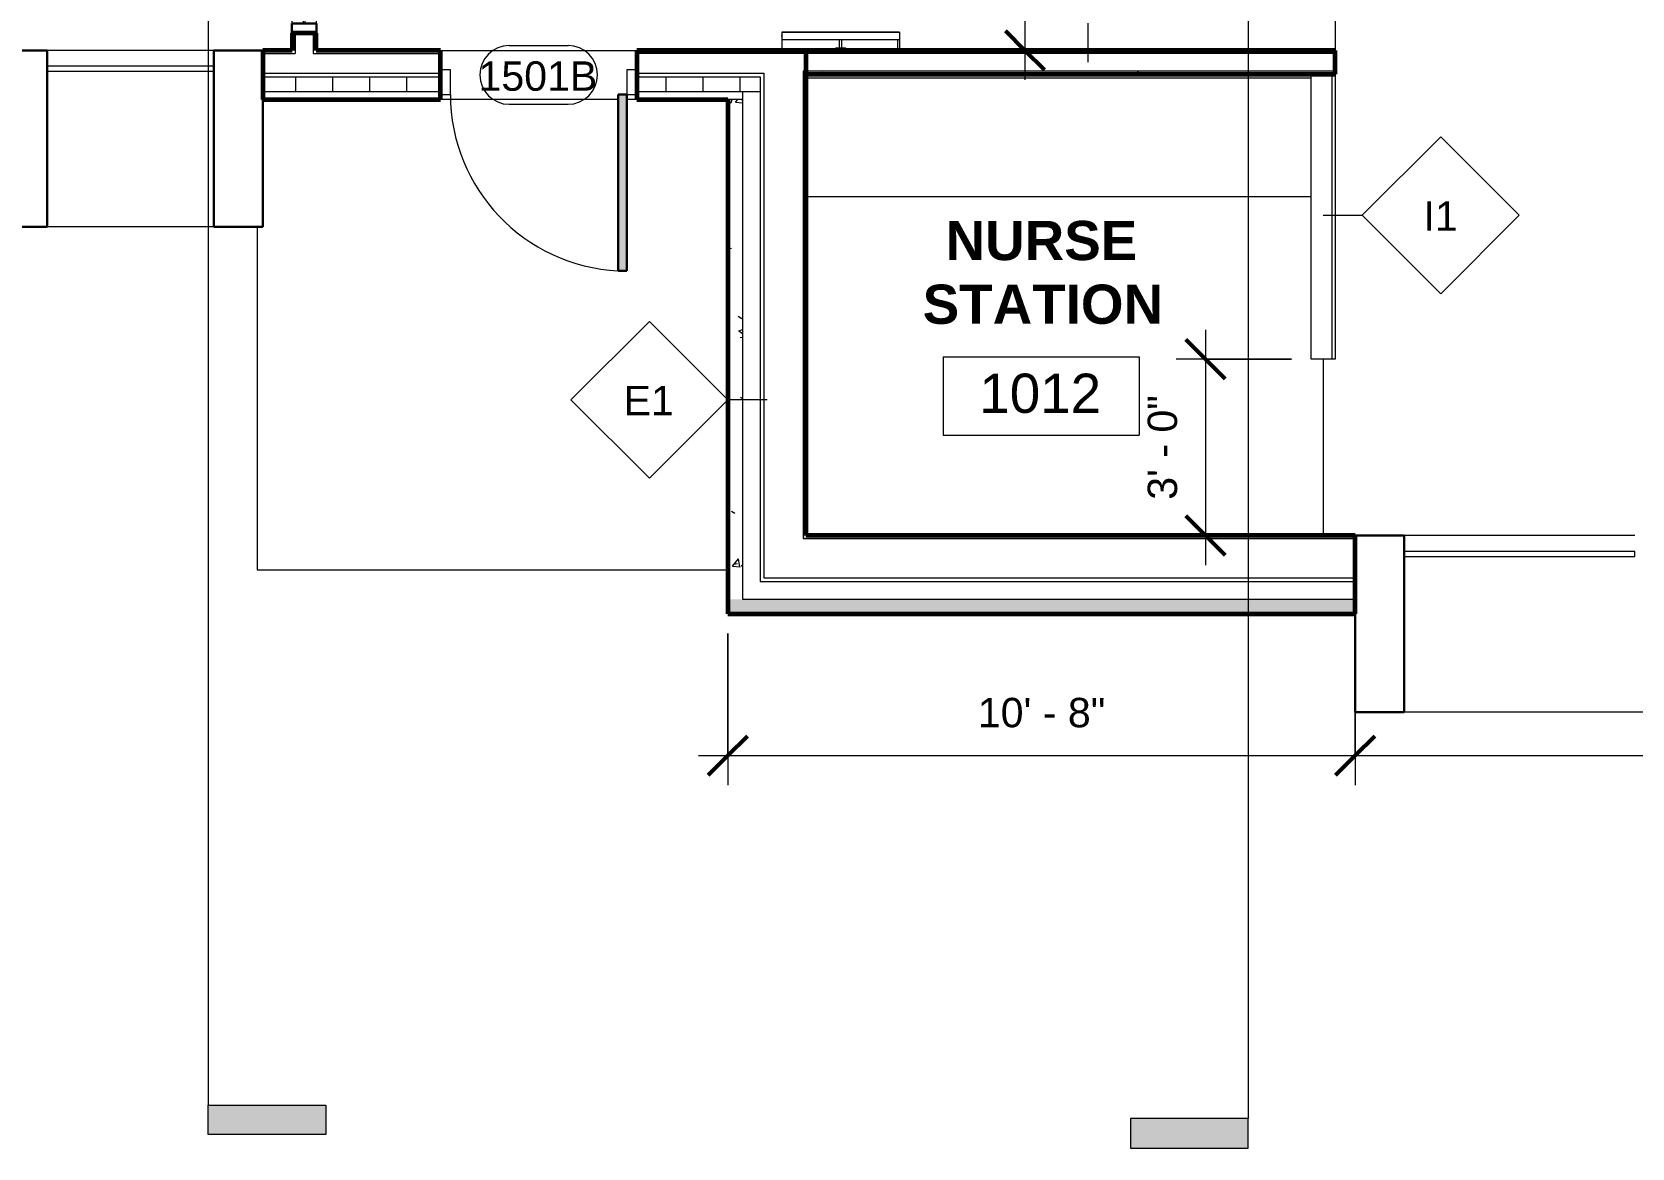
# Model space of a CAD drawing. Header units: inches. Extents: x -1969 to 2015, y -1363 to 1657.
# Drawn here: x -559.9 to -233.5, y -404.3 to -176.6 of the extents above; entities that cross this region are included whole.
import ezdxf

# ---------------------------------------------------------------- set-up
doc = ezdxf.new("R2010")
doc.units = ezdxf.units.IN
doc.header["$MEASUREMENT"] = 0
for name, color, linetype, lineweight in [('A-ANNO-DIMS', 211, 'Continuous', 9), ('A-ANNO-DIMS-64', 211, 'Continuous', 9), ('A-AREA', 32, 'Continuous', 9), ('A-AREA-IDEN', 2, 'Continuous', 9), ('A-DETL-GENF', 92, 'Continuous', 9), ('A-DOOR', 31, 'Continuous', 18), ('A-DOOR-FRAM', 31, 'Continuous', 30), ('A-DOOR-IDEN', 31, 'Continuous', 9), ('A-FLOR', 192, 'Continuous', 18), ('A-FLOR-HRAL', 11, 'Continuous', 9), ('A-GLAZ-CURT', 52, 'Continuous', 9), ('A-GLAZ-CWMG', 51, 'Continuous', 9), ('A-WALL', 113, 'Continuous', 18), ('A-WALL-IDEN', 211, 'Continuous', 9), ('A-WALL-PATT', 111, 'Continuous', 60), ('G-ANNO-SYMB', 111, 'Continuous', 9), ('I-WALL', 2, 'Continuous', 18), ('Q-CASE', 31, 'Continuous', 9), ('S-FNDN', 32, 'Continuous', 18), ('S-STRS', 31, 'Continuous', 9)]:
    doc.layers.add(name, color=color, linetype=linetype, lineweight=lineweight)
doc.styles.add('Arial', font='arial.ttf', dxfattribs={"height": 6})
doc.styles.add('Arial_1', font='arial.ttf', dxfattribs={"height": 8})
doc.styles.add('Arial_B', font='arialbd.ttf', dxfattribs={"height": 8})
doc.dimstyles.new('Linear_-_3_32__Arial', dxfattribs={"dimscale": 12, "dimtxt": 6.121556, "dimasz": 0.666667, "dimexe": 0.5, "dimexo": 0.333333, "dimgap": 0.333333, "dimtad": 1, "dimdec": 3, "dimrnd": 0.125, "dimzin": 3, "dimdsep": 46, "dimlunit": 4, "dimtxsty": 'Arial', "dimblk1": 'OBLIQUE', "dimblk2": 'OBLIQUE', "dimsah": 1, "dimcen": 0.09, "dimdle": 0.5, "dimazin": 0, "dimtfac": 1, "dimtdec": 4, "dimtix": 1, "dimtmove": 0, "dimatfit": 3, "dimfxl": 1, "dimtvp": 1, "dimtfill": 1, "dimfrac": 2, "dimtolj": 1, "dimtzin": 0, "dimarcsym": 2})
pattern_1 = [(0, (0, 0), (20.48, 5.12), [0.845, -14.515, 0.845, -14.515, -81.92]), (0, (0, 0), (20.48, 5.12), [-30.72, 0.845, -29.875, 0.845, -14.515, -35.84]), (0, (0, 0), (20.48, 5.12), [-76.8, 0.845, -9.395, 0.845, -24.755]), (120, (7.68, 2.56), (-14.67405, 15.1762), [0.845, -14.515, 0.845, -14.515, -81.92]), (120, (7.68, 2.56), (-14.67405, 15.1762), [-30.72, 0.845, -29.875, 0.845, -14.515, -35.84]), (120, (7.68, 2.56), (-14.67405, 15.1762), [-76.8, 0.845, -9.395, 0.845, -24.755]), (240, (10.24, 12.8), (-5.80595, -20.2962), [0.845, -14.515, 0.845, -14.515, -81.92]), (240, (10.24, 12.8), (-5.80595, -20.2962), [-30.72, 0.845, -29.875, 0.845, -14.515, -35.84]), (240, (10.24, 12.8), (-5.80595, -20.2962), [-76.8, 0.845, -9.395, 0.845, -24.755])]
pattern_2 = [(50, (0, 0), (18.36206, -1.60683), [1.92, -21.12]), (355, (0, 0), (-3.55226, 19.2559), [1.536, -16.896]), (100.451, (1.53, -0.134), (14.8102, 17.6493), [1.632, -17.949]), (46.184, (0, 5.12), (27.32125, -4.2376), [2.88, -31.68]), (96.636, (2.277, 4.767), (23.9275, 24.9372), [2.448, -26.924]), (351.184, (0, 5.12), (23.9276, 24.9374), [2.304, -25.344]), (21, (2.56, 3.84), (15.2808, -10.30746), [1.92, -21.12]), (326, (2.56, 3.84), (6.22856, 18.56374), [1.536, -16.896]), (71.451, (3.833, 2.981), (21.50985, 8.2563), [1.632, -17.949]), (37.5, (0, 0), (0.311095, 8.52254), [0.845, -15.846, 0.845, -16.307, -16.96]), (37.5, (0, 0), (0.311095, 8.52254), [-33.843, 0.845, -16.115]), (7.5, (0, 0), (6.73464, 10.09743), [0.845, -8.934, 0.845, -15.462, -6.464]), (7.5, (0, 0), (6.73464, 10.09743), [-26.086, 0.845, -5.619]), (327.5, (-5.709, 0), (13.66611, -0.57719), [0.845, -5.555, 0.845, -19.123, -26.496]), (327.5, (-5.709, 0), (13.66611, -0.57719), [-26.368, 0.845, -25.651]), (317.5, (-8.269, 0), (14.92985, 2.56286), [0.845, -7.475, 0.845, -12.416, -18.816]), (317.5, (-8.269, 0), (14.92985, 2.56286), [-21.581, 0.845, -17.971])]

# ---------------------------------------------------------------- blocks, each defined once
blk = doc.blocks.new('Counter Top - 24_ Depth-516382-GROUND FLOOR')
at = {"layer": 'Q-CASE'}
for p, q in [((-47.26, 25), (55.74, 25)), ((55.74, 0.75), (-47.26, 0.75))]:
    blk.add_line(p, q, dxfattribs=at)
blk = doc.blocks.new('Door Single w Side Light - 36_x84_-373727-GROUND FLOOR')
at = {"layer": 'A-DETL-GENF'}
for p, q in [((16.25, -2.5), (18, -2.5)), ((16.25, -38.5), (16.25, -2.5)), ((18, -2.5), (18, -38.5)), ((18, -38.5), (16.25, -38.5))]:
    blk.add_line(p, q, dxfattribs=at)
at = {"layer": 'A-DOOR'}
for p, q in [((-32, -0.125), (-32, 0.125)), ((-32, 0.125), (-20, 0.125)), ((-20, 0.125), (-20, -0.125)), ((-20, -0.125), (-32, -0.125))]:
    blk.add_line(p, q, dxfattribs=at)
at = {"layer": 'A-DOOR', "lineweight": 9}
blk.add_arc((18, -2.5), 36, 180, 267.21369, dxfattribs=at)
at = {"layer": 'A-DOOR-FRAM'}
for p, q in [((-34, 2.4375), (-34, 2.5)), ((-34, 2.5), (-32, 2.5)), ((-32, 2.5), (-32, -2.5)), ((-20, -2.5), (-20, 2.5)), ((-20, 2.5), (-18, 2.5)), ((-18, 2.5), (-18, -2.5)), ((18, -2.5), (18, 2.5)), ((18, 2.5), (20, 2.5)), ((20, 2.5), (20, 2.4375)), ((-34, -2.5), (-34, -2.4375)), ((-32, -2.5), (-34, -2.5)), ((-18, -2.5), (-20, -2.5)), ((20, -2.5), (18, -2.5)), ((20, -2.4375), (20, -2.5))]:
    blk.add_line(p, q, dxfattribs=at)
at = {"layer": 'A-DOOR-FRAM', "lineweight": 9}
for p, q in [((-20, 2.5), (-32, 2.5)), ((-32, -2.5), (-20, -2.5))]:
    blk.add_line(p, q, dxfattribs=at)
blk = doc.blocks.new('System Panel - Glazed 2-584724-GROUND FLOOR')
at = {"layer": 'A-GLAZ-CURT', "lineweight": 18}
for p, q in [((23.53, -0.75), (-23.53, -0.75)), ((-23.53, -0.75), (-23.53, -1.75)), ((-23.53, -1.75), (23.53, -1.75)), ((23.53, -1.75), (23.53, -0.75))]:
    blk.add_line(p, q, dxfattribs=at)
blk = doc.blocks.new('Rectangular Mullion - 15_ x 36_ Rectangular-585378-GROUND FLOOR')
at = {"layer": 'A-GLAZ-CWMG'}
for p, q in [((-232.91, -279.34), (-279.96, -279.34)), ((-230.91, -315.34), (-279.96, -315.34))]:
    blk.add_line(p, q, dxfattribs=at)
blk = doc.blocks.new('Rectangular Mullion - 10_ x 36_ Rectangular-585364-GROUND FLOOR')
at = {"layer": 'A-GLAZ-CWMG', "lineweight": 30}
for p, q in [((0, 33.5), (-10, 33.5)), ((-10, 33.5), (-10, -2.5)), ((0, -2.5), (0, 33.5)), ((-10, -2.5), (0, -2.5))]:
    blk.add_line(p, q, dxfattribs=at)
blk = doc.blocks.new('Exterior-Door - 36_ x 96_ - CMU - Half Glass-753923-GROUND FLOOR')
at = {"layer": 'A-DETL-GENF', "lineweight": 18}
blk.add_hatch(color=256, dxfattribs=at).paths.add_polyline_path([(-18, 40), (-18, 4), (-16.25, 4), (-16.25, 40)])
at = {"layer": 'A-DETL-GENF'}
for p, q in [((-18, 40), (-16.25, 40)), ((-18, 4), (-18, 40)), ((-16.25, 40), (-18, 40)), ((-18, 40), (-18, 4)), ((-16.25, 40), (-16.25, 4)), ((-16.25, 4), (-16.25, 40)), ((-16.25, 4), (-18, 4)), ((-18, 4), (-16.25, 4))]:
    blk.add_line(p, q, dxfattribs=at)
at = {"layer": 'A-DOOR', "lineweight": 30}
for p, q in [((-18, 4), (-18, 40)), ((-18, 40), (-16.25, 40)), ((-16.25, 40), (-16.25, 4)), ((-16.25, 4), (-18, 4))]:
    blk.add_line(p, q, dxfattribs=at)
at = {"layer": 'A-DOOR'}
for p, q in [((-18, 4), (-20, 4)), ((-18, -1), (-18, 4)), ((20, 4), (18, 4)), ((18, 4), (18, -1)), ((-20, -1), (-18, -1)), ((18, -1), (20, -1))]:
    blk.add_line(p, q, dxfattribs=at)
at = {"layer": 'A-DOOR', "lineweight": 9}
blk.add_arc((-18, 4), 36, 360, 87.2137, dxfattribs=at)
blk = doc.blocks.new('Handrail Type - Handrail_Internal_-499372-GROUND FLOOR')
at = {"layer": 'A-FLOR-HRAL'}
for p, q in [((-382.96, -176.59), (-406.96, -176.59)), ((-406.96, -178.09), (-382.96, -178.09))]:
    blk.add_line(p, q, dxfattribs=at)
at = {"layer": 'A-FLOR-HRAL', "flags": 128}
for points in [[(-406.96, -177.42), (-406.96, -177.34), (-406.96, -177.26)], [(-382.96, -177.26), (-382.96, -177.34), (-382.96, -177.42)]]:
    blk.add_lwpolyline(points, dxfattribs=at)
blk = doc.blocks.new('Handrail Type - Handrail_Internal_-V18-GROUND FLOOR')
at = {"layer": 'A-FLOR-HRAL'}
for p, q in [((-406.96, -176.59), (-406.96, -178.09)), ((-406.96, -176.59), (-382.96, -176.59)), ((-406.96, -178.09), (-382.96, -178.09)), ((-382.96, -176.59), (-382.96, -178.09))]:
    blk.add_line(p, q, dxfattribs=at)
blk = doc.blocks.new('Support - Metal - Circular1 - Support - Metal - Circular-471737-GROUND FLOOR')
at = {"layer": 'A-FLOR-HRAL'}
for p, q in [((-1, 2.5), (-1, 3)), ((1, 2.5), (-1, 2.5)), ((-0.25, 2.5), (-0.25, 0.75)), ((0.25, 2.5), (0.25, 0.75)), ((1, 3), (1, 2.5))]:
    blk.add_line(p, q, dxfattribs=at)
blk = doc.blocks.new('System Panel - Glazed 2-585324-GROUND FLOOR')
at = {"layer": 'A-GLAZ-CURT', "lineweight": 18}
for p, q in [((17, -0.75), (-17, -0.75)), ((-17, -0.75), (-17, -1.75)), ((-17, -1.75), (17, -1.75)), ((17, -1.75), (17, -0.75))]:
    blk.add_line(p, q, dxfattribs=at)
blk = doc.blocks.new('Rectangular Mullion - 15_ x 36_ Rectangular-585323-GROUND FLOOR')
at = {"layer": 'A-GLAZ-CWMG'}
for p, q in [((-522.84, -180.34), (-556.84, -180.34)), ((-522.84, -216.34), (-556.84, -216.34))]:
    blk.add_line(p, q, dxfattribs=at)
blk = doc.blocks.new('Rectangular Mullion - 10_ x 36_ Rectangular-V29-GROUND FLOOR')
at = {"layer": 'A-GLAZ-CWMG', "lineweight": 30}
for p, q in [((-10, 33.5), (0, 33.5)), ((-10, -2.5), (-10, 33.5)), ((0, 33.5), (0, -2.5)), ((0, -2.5), (-10, -2.5))]:
    blk.add_line(p, q, dxfattribs=at)
blk = doc.blocks.new('Rectangular Mullion - 10_ x 36_ Rectangular-V30-GROUND FLOOR')
at = {"layer": 'A-GLAZ-CWMG', "lineweight": 30}
for p, q in [((0, 33.5), (-10, 33.5)), ((-10, 33.5), (-10, -2.5)), ((0, -2.5), (0, 33.5)), ((-10, -2.5), (0, -2.5))]:
    blk.add_line(p, q, dxfattribs=at)
blk = doc.blocks.new('DIMBLOCK16-GROUND FLOOR')
at = {"layer": 'A-ANNO-DIMS-64'}
for p, q in [((-320.52, -237.34), (-320.52, -285.34)), ((-302.96, -243.34), (-326.52, -243.34)), ((-320.52, -243.34), (-302.96, -243.34)), ((-318.86, -279.34), (-326.52, -279.34)), ((-320.52, -279.34), (-318.86, -279.34))]:
    blk.add_line(p, q, dxfattribs=at)
at = {"layer": 'A-ANNO-DIMS-64', "lineweight": 50}
for p, q in [((-320.52, -243.34), (-324.52, -239.34)), ((-320.52, -243.34), (-316.52, -247.34)), ((-320.52, -279.34), (-324.52, -275.34)), ((-320.52, -279.34), (-316.52, -283.34))]:
    blk.add_line(p, q, dxfattribs=at)
at = {"layer": 'A-ANNO-DIMS-64', "color": 0, "insert": (-332.31, -272.03), "char_height": 6, "width": 25.654, "attachment_point": 1, "rotation": 90, "line_spacing_factor": 0.941778, "style": 'Arial', "bg_fill": 3, "box_fill_scale": 1.25, "bg_fill_color": 256, "bg_fill_true_color": 13158600, "bg_fill_transparency": 0}
blk.add_mtext('3\' - 0"', dxfattribs=at)
blk = doc.blocks.new('_Oblique')
at = {"color": 0, "linetype": 'ByBlock', "lineweight": -2}
blk.add_line((-0.5, -0.5), (0.5, 0.5), dxfattribs=at)
blk = doc.blocks.new('Room Tag - Room Tag-84095-GROUND FLOOR')
at = {"layer": 'A-AREA-IDEN'}
for p, q in [((-0.3125, -0.0625), (-0.3125, -0.3125)), ((-0.3125, -0.0625), (0.3125, -0.0625)), ((0.3125, -0.0625), (0.3125, -0.3125)), ((-0.3125, -0.3125), (0.3125, -0.3125))]:
    blk.add_line(p, q, dxfattribs=at)
blk = doc.blocks.new('Section - 3_32_ x 3_8_-54337-GROUND FLOOR')
at = {"layer": 'G-ANNO-SYMB'}
blk.add_hatch(color=256, dxfattribs=at).paths.add_polyline_path([(0, 0.375), (0, 0), (-0.09375, 0), (-0.09375, 0.375)])
for p, q in [((0, 0.375), (-0.09375, 0.375)), ((-0.09375, 0.375), (-0.09375, 0)), ((0, 0), (0, 0.375)), ((-0.09375, 0), (0, 0))]:
    blk.add_line(p, q, dxfattribs=at)
blk = doc.blocks.new('DIMBLOCK25-GROUND FLOOR')
at = {"layer": 'A-ANNO-DIMS-64'}
for p, q in [((-289.96, -291.84), (-289.96, -330.24)), ((-289.96, -324.24), (-289.96, -291.84)), ((-417.96, -299.34), (-417.96, -330.24)), ((-417.96, -324.24), (-417.96, -299.34)), ((-423.96, -324.24), (-289.96, -324.24))]:
    blk.add_line(p, q, dxfattribs=at)
at = {"layer": 'A-ANNO-DIMS-64', "lineweight": 50}
for p, q in [((-417.96, -324.24), (-413.96, -320.24)), ((-289.96, -324.24), (-285.96, -320.24)), ((-417.96, -324.24), (-421.96, -328.24)), ((-289.96, -324.24), (-293.96, -328.24))]:
    blk.add_line(p, q, dxfattribs=at)
at = {"layer": 'A-ANNO-DIMS-64', "color": 0, "insert": (-366.96, -312.45), "char_height": 6, "width": 31.1917, "attachment_point": 1, "line_spacing_factor": 0.941778, "style": 'Arial', "bg_fill": 3, "box_fill_scale": 1.25, "bg_fill_color": 256, "bg_fill_true_color": 13158600, "bg_fill_transparency": 0}
blk.add_mtext('10\' - 8"', dxfattribs=at)
blk = doc.blocks.new('DIMBLOCK26-GROUND FLOOR')
at = {"layer": 'A-ANNO-DIMS-64'}
for p, q in [((-289.96, -291.84), (-289.96, -330.24)), ((-289.96, -324.24), (-289.96, -291.84)), ((300.04, -291.84), (300.04, -330.24)), ((300.04, -324.24), (300.04, -291.84)), ((-289.96, -324.24), (306.04, -324.24))]:
    blk.add_line(p, q, dxfattribs=at)
at = {"layer": 'A-ANNO-DIMS-64', "lineweight": 50}
for p, q in [((-289.96, -324.24), (-285.96, -320.24)), ((300.04, -324.24), (304.04, -320.24)), ((-289.96, -324.24), (-293.96, -328.24)), ((300.04, -324.24), (296.04, -328.24))]:
    blk.add_line(p, q, dxfattribs=at)
at = {"layer": 'A-ANNO-DIMS-64', "color": 0, "insert": (-7.96, -312.45), "char_height": 6, "width": 31.1917, "attachment_point": 1, "line_spacing_factor": 0.941778, "style": 'Arial', "bg_fill": 3, "box_fill_scale": 1.25, "bg_fill_color": 256, "bg_fill_true_color": 13158600, "bg_fill_transparency": 0}
blk.add_mtext('49\' - 2"', dxfattribs=at)
blk = doc.blocks.new('Door Tag - Door Tag-41184-GROUND FLOOR')
at = {"layer": 'A-DOOR-IDEN'}
for p, q in [((-0.09375, 0.09375), (0.09375, 0.09375)), ((-0.09375, -0.09375), (0.09375, -0.09375))]:
    blk.add_line(p, q, dxfattribs=at)
for centre, start, end in [((-0.09375, 0), 90, 270), ((0.09375, 0), 270, 90)]:
    blk.add_arc(centre, 0.09375, start, end, dxfattribs=at)
blk = doc.blocks.new('DIMBLOCK29-GROUND FLOOR')
at = {"layer": 'A-ANNO-DIMS-64', "lineweight": 50}
for p, q in [((-357.34, -120.34), (-361.34, -116.34)), ((-357.34, -120.34), (-353.34, -124.34)), ((-357.34, -180.34), (-361.34, -176.34)), ((-357.34, -180.34), (-353.34, -184.34))]:
    blk.add_line(p, q, dxfattribs=at)
at = {"layer": 'A-ANNO-DIMS-64'}
for p, q in [((-357.34, -114.34), (-357.34, -186.34)), ((-355.68, -120.34), (-363.34, -120.34)), ((-357.34, -120.34), (-355.68, -120.34)), ((-355.68, -180.34), (-363.34, -180.34)), ((-357.34, -180.34), (-355.68, -180.34))]:
    blk.add_line(p, q, dxfattribs=at)
at = {"layer": 'A-ANNO-DIMS-64', "color": 0, "insert": (-369.13, -161.03), "char_height": 6, "width": 25.654, "attachment_point": 1, "rotation": 90, "line_spacing_factor": 0.941778, "style": 'Arial', "bg_fill": 3, "box_fill_scale": 1.25, "bg_fill_color": 256, "bg_fill_true_color": 13158600, "bg_fill_transparency": 0}
blk.add_mtext('5\' - 0"', dxfattribs=at)
blk = doc.blocks.new('Wall Tag - 1_2_-62628-GROUND FLOOR')
at = {"layer": 'A-WALL-IDEN'}
for p, q in [((-0.25, 0), (0, 0.25)), ((0, 0.25), (0.25, 0)), ((-0.25, 0), (0, -0.25)), ((0, -0.25), (0.25, 0))]:
    blk.add_line(p, q, dxfattribs=at)

msp = doc.modelspace()

# ---------------------------------------------------------------- hatches: boundary and pattern name
at = {"layer": 'A-WALL-PATT', "lineweight": 9}
h = msp.add_hatch(dxfattribs=at)
h.set_pattern_fill('FP_1', color=256, style=0, pattern_type=2)
h.set_pattern_definition(pattern_1)
h.paths.add_polyline_path([(-506.2124, -180.3358), (-506.2124, -176.8378), (-506.8374, -176.8378), (-506.8374, -180.3358)])
h.paths.add_polyline_path([(-506.8374, -122.8378), (-506.2124, -122.8378), (-506.2124, -14.9608), (-506.8374, -14.9608), (-506.8374, -60.4383)])
h.paths.add_polyline_path([(-506.8374, 22.0392), (-506.2124, 22.0392), (-506.2124, 33.9142), (-506.8374, 33.9142)])
h.paths.add_polyline_path([(-506.8374, 70.9142), (-506.2124, 70.9142), (-506.2124, 140.7892), (-506.8374, 140.7892)])
h.paths.add_polyline_path([(-506.8374, 177.7892), (-506.2124, 177.7892), (-506.2124, 199.6642), (-506.8374, 199.6642)])
h.paths.add_polyline_path([(-506.8374, 236.6642), (-506.2124, 236.6642), (-506.2124, 294.0392), (-506.8374, 294.0392), (-506.8374, 250.9952)])
h.paths.add_polyline_path([(-506.2124, 331.0392), (-506.2124, 390.5392), (-506.8374, 390.5392), (-506.8374, 331.0392)])
h = msp.add_hatch(dxfattribs=at)
h.set_pattern_fill('FP_1', color=256, style=0, pattern_type=2)
h.set_pattern_definition(pattern_1)
h.paths.add_polyline_path([(-501.9624, -180.3358), (-501.9624, -176.8378), (-502.5874, -176.8378), (-502.5874, -180.3358)])
h.paths.add_polyline_path([(-501.9624, -122.8378), (-501.9624, -119.7108), (-502.5874, -119.7108), (-502.5874, -122.8378)])
h.paths.add_polyline_path([(-501.9624, -111.7108), (-501.9624, -14.9608), (-502.5874, -14.9608), (-502.5874, -111.7108)])
h.paths.add_polyline_path([(-502.5874, 22.0392), (-501.9624, 22.0392), (-501.9624, 26.1642), (-502.5874, 26.1642)])
h.paths.add_polyline_path([(-501.9624, 30.4142), (-501.9624, 33.9142), (-502.5874, 33.9142), (-502.5874, 30.4142)])
h.paths.add_polyline_path([(-501.9624, 70.9142), (-501.9624, 133.0392), (-502.5874, 133.0392), (-502.5874, 70.9142)])
h.paths.add_polyline_path([(-502.5874, 137.2892), (-501.9624, 137.2892), (-501.9624, 140.7892), (-502.5874, 140.7892)])
h.paths.add_polyline_path([(-502.5874, 177.7892), (-501.9624, 177.7892), (-501.9624, 191.9142), (-502.5874, 191.9142)])
h.paths.add_polyline_path([(-501.9624, 196.1642), (-501.9624, 199.6642), (-502.5874, 199.6642), (-502.5874, 196.1642)])
h.paths.add_polyline_path([(-502.5874, 236.6642), (-501.9624, 236.6642), (-501.9624, 286.2892), (-502.5874, 286.2892), (-502.5874, 250.9952)])
h.paths.add_polyline_path([(-501.9624, 290.5392), (-501.9624, 294.0392), (-502.5874, 294.0392), (-502.5874, 290.5392)])
h.paths.add_polyline_path([(-502.5874, 331.0392), (-501.9624, 331.0392), (-501.9624, 372.7892), (-502.5874, 372.7892), (-502.5874, 354.8064)])
h.paths.add_polyline_path([(-501.9624, 376.4142), (-501.9624, 386.9142), (-502.5874, 386.9142), (-502.5874, 376.4142)])
h = msp.add_hatch(dxfattribs=at)
h.set_pattern_fill('FP_1', color=256, style=0, pattern_type=2)
h.set_pattern_definition(pattern_1)
h.paths.add_polyline_path([(-404.616, -180.9608), (-402.5874, -180.9608), (-402.5874, -180.3358), (-436.5581, -180.3358), (-436.5581, -180.9608), (-421.7347, -180.9608)])
h.paths.add_polyline_path([(-566.8374, -180.9608), (-566.8374, -180.3358), (-573.4624, -180.3358), (-573.4624, -180.9608)])
h.paths.add_polyline_path([(-577.0874, -180.9608), (-577.0874, -180.3358), (-623.4624, -180.3358), (-623.4624, -180.9608)])
h.paths.add_polyline_path([(-476.5581, -180.9608), (-476.5581, -180.3358), (-502.5874, -180.3358), (-502.5874, -180.9608)])
h.paths.add_polyline_path([(-512.8374, -180.9608), (-506.2124, -180.9608), (-506.2124, -180.3358), (-512.8374, -180.3358)])
h = msp.add_hatch(dxfattribs=at)
h.set_pattern_fill('FP_1', color=256, style=0, pattern_type=2)
h.set_pattern_definition(pattern_1)
h.paths.add_polyline_path([(-401.9624, -180.9608), (-294.0874, -180.9608), (-294.0874, -180.3358), (-402.5874, -180.3358), (-402.5874, -180.9608)])
h = msp.add_hatch(dxfattribs=at)
h.set_pattern_fill('FP_3', color=256, style=0, pattern_type=2)
h.set_pattern_definition([(0, (0, 0), (0, 7.554), []), (90, (0, 0), (-7.554, 5e-16), [])])
h.paths.add_polyline_path([(-476.5581, -188.7108), (-476.5581, -185.7108), (-512.8374, -185.7108), (-512.8374, -188.7108)])
h.paths.add_polyline_path([(-566.8374, -188.7108), (-566.8374, -185.7108), (-623.4624, -185.7108), (-623.4624, -188.7108)])
h.paths.add_polyline_path([(-421.7347, -188.7108), (-411.3374, -188.7108), (-411.3374, -185.7108), (-436.5581, -185.7108), (-436.5581, -188.7108)])
h = msp.add_hatch(dxfattribs=at)
h.set_pattern_fill('FP_1', color=256, style=0, pattern_type=2)
h.set_pattern_definition(pattern_1)
h.paths.add_polyline_path([(-401.9624, -279.3358), (-401.9624, -184.5858), (-402.5874, -184.5858), (-402.5874, -279.3358)])
h = msp.add_hatch(dxfattribs=at)
h.set_pattern_fill('FP_1', color=256, style=0, pattern_type=2)
h.set_pattern_definition(pattern_1)
h.paths.add_polyline_path([(-294.0874, -185.2108), (-294.0874, -184.5858), (-401.9624, -184.5858), (-401.9624, -185.2108), (-387.4972, -185.2108)])
h = msp.add_hatch(dxfattribs=at)
h.set_pattern_fill('FP_2', color=256, style=0, pattern_type=2)
h.set_pattern_definition(pattern_2)
h.paths.add_polyline_path([(-414.9624, -292.3358), (-414.9624, -190.3358), (-417.9624, -190.3358), (-417.9624, -292.3358)])
h = msp.add_hatch(dxfattribs=at)
h.set_pattern_fill('FP_1', color=256, style=0, pattern_type=2)
h.set_pattern_definition(pattern_1)
h.paths.add_polyline_path([(434.2028, -279.9608), (526.1626, -279.9608), (526.1626, -279.3358), (430.2876, -279.3358), (430.2876, -279.9608)])
h.paths.add_polyline_path([(536.9153, -279.9608), (541.2876, -279.9608), (541.2876, -279.3358), (529.7876, -279.3358), (529.7876, -279.9608)])
h.paths.add_polyline_path([(300.0376, -279.9608), (426.0376, -279.9608), (426.0376, -279.3358), (300.0376, -279.3358)])
h.paths.add_polyline_path([(-289.9624, -279.9608), (-289.9624, -279.3358), (-402.5874, -279.3358), (-402.5874, -279.9608)])
h = msp.add_hatch(dxfattribs=at)
h.set_pattern_fill('FP_2', color=256, style=0, pattern_type=2)
h.set_pattern_definition(pattern_2)
h.paths.add_polyline_path([(300.0376, -295.3358), (544.9126, -295.3358), (544.9126, -292.3358), (300.0376, -292.3358)])
h.paths.add_polyline_path([(-417.9624, -295.3358), (-289.9624, -295.3358), (-289.9624, -292.3358), (-417.9624, -292.3358)])

# ---------------------------------------------------------------- linework, layer by layer
at = {"layer": 'A-AREA'}
for p, q in [((-294.0874, -120.3358), (-294.0874, -180.3358)), ((-296.5249, -243.3358), (-296.5249, -279.3358))]:
    msp.add_line(p, q, dxfattribs=at)
at = {"layer": 'A-FLOR'}
for p, q in [((-383.3374, -178.0858), (-383.3374, -180.3358)), ((-476.5581, -180.3358), (-436.5581, -180.3358))]:
    msp.add_line(p, q, dxfattribs=at)
at = {"layer": 'A-WALL'}
for p, q in [((-506.2124, -176.8378), (-506.2124, -180.9608)), ((-502.5874, -176.8378), (-502.5874, -180.9608)), ((-512.8374, -180.9608), (-506.2124, -180.9608)), ((-502.5874, -180.9608), (-476.5581, -180.9608)), ((-294.0874, -180.9608), (-436.5581, -180.9608)), ((-512.8374, -184.9608), (-476.5581, -184.9608)), ((-512.8374, -185.7108), (-476.5581, -185.7108)), ((-436.5581, -184.9608), (-410.5874, -184.9608)), ((-436.5581, -185.7108), (-411.3374, -185.7108)), ((-411.3374, -185.7108), (-411.3374, -288.7108)), ((-410.5874, -184.9608), (-410.5874, -287.9608)), ((-402.5874, -184.5858), (-402.5874, -279.9608)), ((-294.0874, -184.5858), (-402.5874, -184.5858)), ((-512.8374, -188.7108), (-476.5581, -188.7108)), ((-436.5581, -188.7108), (-411.3374, -188.7108)), ((-414.9624, -188.7108), (-414.9624, -292.3358)), ((-414.9624, -190.3358), (-417.9624, -190.3358)), ((-402.5874, -279.9608), (-289.9624, -279.9608)), ((-411.3374, -288.7108), (-289.9624, -288.7108)), ((-410.5874, -287.9608), (-289.9624, -287.9608)), ((-414.9624, -292.3358), (-289.9624, -292.3358))]:
    msp.add_line(p, q, dxfattribs=at)
at = {"layer": 'A-WALL', "lineweight": 60}
for p, q in [((-506.8374, -180.3358), (-512.8374, -180.3358)), ((-512.8374, -180.3358), (-512.8374, -190.3358)), ((-476.5581, -180.3358), (-501.9624, -180.3358)), ((-476.5581, -190.3358), (-476.5581, -180.3358)), ((-401.9624, -180.3358), (-436.5581, -180.3358)), ((-436.5581, -180.3358), (-436.5581, -190.3358)), ((-401.9624, -279.3358), (-401.9624, -180.3358)), ((-512.8374, -190.3358), (-476.5581, -190.3358)), ((-436.5581, -190.3358), (-417.9624, -190.3358)), ((-417.9624, -190.3358), (-417.9624, -295.3358)), ((-289.9624, -279.3358), (-401.9624, -279.3358)), ((-289.9624, -295.3358), (-289.9624, -279.3358)), ((-417.9624, -295.3358), (-289.9624, -295.3358))]:
    msp.add_line(p, q, dxfattribs=at)
at = {"layer": 'A-WALL-IDEN'}
for p, q in [((-344.4484, -182.7733), (-344.4484, -174.7733)), ((-296.5249, -213.984), (-288.5249, -213.984)), ((-409.9624, -251.6278), (-417.9624, -251.6278))]:
    msp.add_line(p, q, dxfattribs=at)
at = {"layer": 'G-ANNO-SYMB'}
msp.add_line((-523.9904, 850.9353), (-523.9904, -395.5448), dxfattribs=at)
at = {"layer": 'I-WALL', "lineweight": 60}
for p, q in [((-501.9624, -176.8378), (-506.8374, -176.8378)), ((-506.8374, -176.8378), (-506.8374, -180.3358)), ((-501.9624, -180.3358), (-501.9624, -176.8378)), ((-294.0874, -180.3358), (-401.9624, -180.3358)), ((-294.0874, -185.2108), (-294.0874, -180.3358)), ((-401.9624, -185.2108), (-294.0874, -185.2108))]:
    msp.add_line(p, q, dxfattribs=at)
at = {"layer": 'I-WALL'}
for p, q in [((-298.9624, -243.3358), (-298.9624, -185.2108)), ((-294.7124, -185.2108), (-294.7124, -243.3358)), ((-294.0874, -185.2108), (-294.0874, -243.3358)), ((-294.0874, -243.3358), (-298.9624, -243.3358))]:
    msp.add_line(p, q, dxfattribs=at)
at = {"layer": 'S-FNDN'}
for p, q in [((-440.3081, -190.3358), (-476.5581, -190.3358)), ((-436.5581, -190.3358), (-438.5581, -190.3358)), ((-513.9624, -216.3358), (-513.9624, -286.3358)), ((-513.9624, -286.3358), (-417.9624, -286.3358))]:
    msp.add_line(p, q, dxfattribs=at)
at = {"layer": 'S-STRS'}
for p, q in [((-406.9624, -178.0858), (-406.9624, -180.3358)), ((-382.9624, -178.0858), (-382.9624, -180.3358))]:
    msp.add_line(p, q, dxfattribs=at)

# ---------------------------------------------------------------- block references
at = {"layer": 'A-DOOR'}
for name, p, rotation in [('Door Single w Side Light - 36_x84_-373727-GROUND FLOOR', (-504.3999, -142.8378), 89.99999999999991), ('Exterior-Door - 36_ x 96_ - CMU - Half Glass-753923-GROUND FLOOR', (-456.5581, -185.3358), 180)]:
    msp.add_blockref(name, p, dxfattribs=dict(at, rotation=rotation))
at = {"layer": 'A-DOOR-IDEN', "xscale": 63.99999999999997, "yscale": 63.99999999999997, "zscale": 63.99999999999997}
msp.add_blockref('Door Tag - Door Tag-41184-GROUND FLOOR', (-456.5581, -185.3358), dxfattribs=at)
at = {"layer": 'A-FLOR-HRAL'}
for name in ['Handrail Type - Handrail_Internal_-499372-GROUND FLOOR', 'Handrail Type - Handrail_Internal_-V18-GROUND FLOOR']:
    msp.add_blockref(name, (0, 0), dxfattribs=at)
at = {"layer": 'A-FLOR-HRAL', "rotation": 180}
msp.add_blockref('Support - Metal - Circular1 - Support - Metal - Circular-471737-GROUND FLOOR', (-394.9624, -177.3358), dxfattribs=at)
at = {"layer": 'A-GLAZ-CURT'}
for name, p in [('System Panel - Glazed 2-585324-GROUND FLOOR', (-539.8374, -182.8358)), ('System Panel - Glazed 2-584724-GROUND FLOOR', (-256.4349, -281.8358))]:
    msp.add_blockref(name, p, dxfattribs=at)
at = {"layer": 'A-GLAZ-CWMG', "rotation": 180}
for name, p in [('Rectangular Mullion - 10_ x 36_ Rectangular-V30-GROUND FLOOR', (-566.8374, -182.8358)), ('Rectangular Mullion - 10_ x 36_ Rectangular-585364-GROUND FLOOR', (-289.9624, -281.8358))]:
    msp.add_blockref(name, p, dxfattribs=at)
at = {"layer": 'A-GLAZ-CWMG'}
for name in ['Rectangular Mullion - 15_ x 36_ Rectangular-585323-GROUND FLOOR', 'Rectangular Mullion - 15_ x 36_ Rectangular-585378-GROUND FLOOR']:
    msp.add_blockref(name, (0, 0), dxfattribs=at)
at = {"layer": 'A-GLAZ-CWMG', "extrusion": (0, 0, -1), "rotation": 180}
msp.add_blockref('Rectangular Mullion - 10_ x 36_ Rectangular-V29-GROUND FLOOR', (512.8374, -182.8358), dxfattribs=at)
at = {"layer": 'A-WALL-IDEN', "xscale": 63.99999999999997, "yscale": 63.99999999999997, "zscale": 63.99999999999997}
for p in [(-272.5249, -213.984), (-433.9624, -251.6278)]:
    msp.add_blockref('Wall Tag - 1_2_-62628-GROUND FLOOR', p, dxfattribs=at)
at = {"layer": 'G-ANNO-SYMB', "extrusion": (0, 0, -1), "xscale": 63.99999999999997, "yscale": 63.99999999999997, "zscale": 63.99999999999997, "rotation": 90.00000000000053}
msp.add_blockref('Section - 3_32_ x 3_8_-54337-GROUND FLOOR', (523.9904, -395.5448), dxfattribs=at)
at = {"layer": 'G-ANNO-SYMB', "xscale": 63.99999999999997, "yscale": 63.99999999999997, "zscale": 63.99999999999997, "rotation": 89.99999999999947}
msp.add_blockref('Section - 3_32_ x 3_8_-54337-GROUND FLOOR', (-311.7878, -398.2945), dxfattribs=at)
at = {"layer": 'Q-CASE', "rotation": 180}
msp.add_blockref('Counter Top - 24_ Depth-516382-GROUND FLOOR', (-346.2247, -185.2108), dxfattribs=at)

# ---------------------------------------------------------------- texts
at = {"layer": 'A-AREA-IDEN', "insert": (-373.5478, -215.1288), "char_height": 8, "width": 47.268, "attachment_point": 1, "style": 'Arial_B'}
msp.add_mtext('NURSE', dxfattribs=at)
at = {"layer": 'A-AREA-IDEN', "lineweight": 20, "insert": (-366.6634, -246.2974), "char_height": 8, "width": 29.896, "attachment_point": 1, "style": 'Arial_1'}
msp.add_mtext('1012', dxfattribs=at)
at = {"layer": 'A-DOOR-IDEN', "insert": (-468.8313, -182.5732), "char_height": 6, "width": 29.492, "attachment_point": 1, "style": 'Arial'}
msp.add_mtext('1501B', dxfattribs=at)
at = {"layer": 'A-WALL-IDEN', "char_height": 6, "attachment_point": 1, "style": 'Arial'}
for s, insert, width in [('I1', (-276.0465, -211.1527), 8.282), ('E1', (-439.2352, -248.7965), 12.524)]:
    msp.add_mtext(s, dxfattribs=dict(at, insert=insert, width=width))

# ---------------------------------------------------------------- next in the draw order: dimensions: what is measured, and where the dimension line sits
at = {"layer": 'A-ANNO-DIMS'}
for base, p1, p2, override, picture, middle in [((-357.3411, -180.3358), (-351.6843, -120.3358), (-351.6843, -180.3358), {"dimpost": '<>', "dimfxl": 60}, 'DIMBLOCK29-GROUND FLOOR', (-364.4046, -150.3358)), ((-320.5176, -279.3358), (-298.9624, -243.3358), (-314.8608, -279.3358), {"dimpost": '<>', "dimfxl": 39.354261}, 'DIMBLOCK16-GROUND FLOOR', (-327.5831, -261.3358))]:
    dim = msp.add_linear_dim(base=base, p1=p1, p2=p2, angle=90, dimstyle='Linear_-_3_32__Arial', override=override, dxfattribs=at)
    dim.commit()
    dim.dimension.update_dxf_attribs({"geometry": picture, "text_midpoint": middle})

# ---------------------------------------------------------------- next in the draw order: linework, layer by layer
at = {"layer": 'G-ANNO-SYMB'}
msp.add_line((-311.7878, 854.9031), (-311.7878, -398.2945), dxfattribs=at)

# ---------------------------------------------------------------- next in the draw order: block references
at = {"layer": 'A-AREA-IDEN', "xscale": 63.99999999999997, "yscale": 63.99999999999997, "zscale": 63.99999999999997}
msp.add_blockref('Room Tag - Room Tag-84095-GROUND FLOOR', (-354.0578, -238.8467), dxfattribs=at)

# ---------------------------------------------------------------- next in the draw order: texts
at = {"layer": 'A-AREA-IDEN', "insert": (-378.2144, -228.1288), "char_height": 8, "width": 58.378, "attachment_point": 1, "style": 'Arial_B'}
msp.add_mtext('STATION', dxfattribs=at)

# ---------------------------------------------------------------- next in the draw order: dimensions: what is measured, and where the dimension line sits
at = {"layer": 'A-ANNO-DIMS'}
dim = msp.add_linear_dim(base=(-289.9624, -324.2371), p1=(-417.9624, -295.3358), p2=(-289.9624, -287.8358), dimstyle='Linear_-_3_32__Arial', override={"dimpost": '<>', "dimfxl": 128.219538}, dxfattribs=at)
dim.commit()
dim.dimension.update_dxf_attribs({"geometry": 'DIMBLOCK25-GROUND FLOOR', "text_midpoint": (-353.9624, -317.1737)})

# ---------------------------------------------------------------- next in the draw order: dimensions: what is measured, and where the dimension line sits
dim = msp.add_linear_dim(base=(300.0376, -324.2371), p1=(-289.9624, -287.8358), p2=(300.0376, -287.8358), dimstyle='Linear_-_3_32__Arial', override={"dimpost": '<>', "dimfxl": 590}, dxfattribs=at)
dim.commit()
dim.dimension.update_dxf_attribs({"geometry": 'DIMBLOCK26-GROUND FLOOR', "text_midpoint": (5.0376, -317.1737)})

doc.saveas('drawing.dxf')
